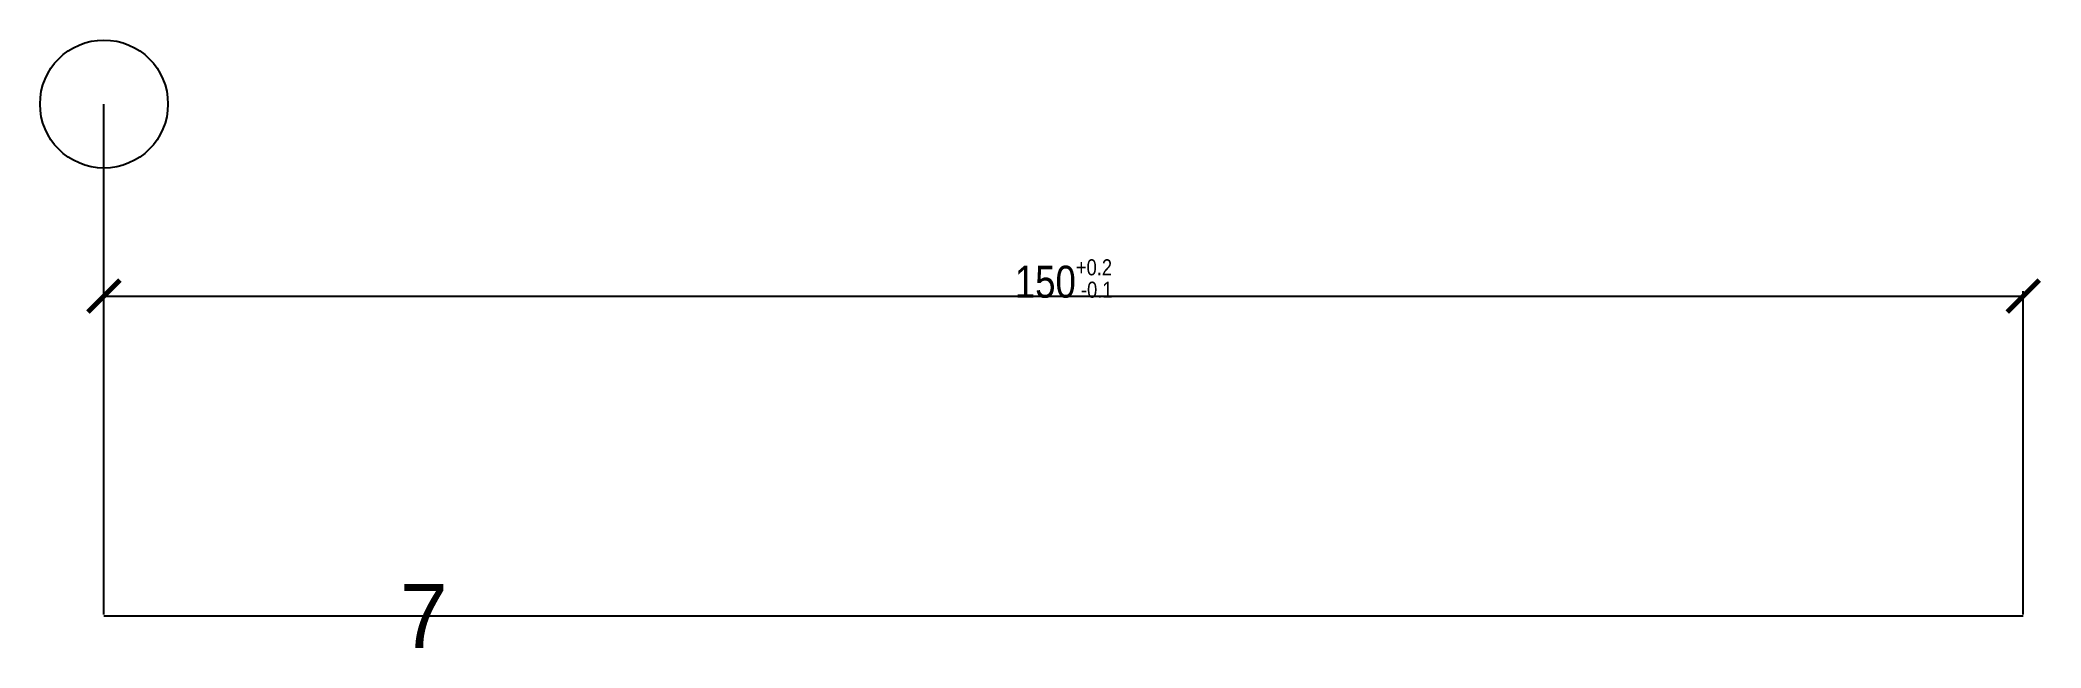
# Model space of a CAD drawing. Header units: millimetres. Extents: x -30 to 126, y -2 to 45.
import ezdxf
from ezdxf.enums import TextEntityAlignment as Align

# ---------------------------------------------------------------- set-up
doc = ezdxf.new("R2010")
doc.units = ezdxf.units.MM
doc.styles.add('OpenSansCondensed-Light', font='OpenSansCondensed-Light.ttf')
doc.dimstyles.new('EZDXF', dxfattribs={"dimtxt": 0.25, "dimasz": 0.175, "dimexe": 0.375, "dimexo": 0.125, "dimgap": 0.1, "dimtad": 1, "dimlfac": 100, "dimzin": 12, "dimdsep": 46, "dimtxsty": 'OpenSansCondensed-Light', "dimblk": 'ARCHTICK', "dimcen": 2.5, "dimazin": 3, "dimtfac": 0.5, "dimtmove": 2, "dimatfit": 3})

# ---------------------------------------------------------------- blocks, each defined once
blk = doc.blocks.new('_ARCHTICK')
at = {"color": 0, "linetype": 'ByBlock', "const_width": 0.15}
blk.add_lwpolyline([(-0.5, -0.5), (0.5, 0.5)], dxfattribs=at)
blk = doc.blocks.new('*D1')
at = {"color": 0}
for p, q in [((-25, 0.12), (-25, 25.38)), ((125, 0.12), (125, 25.38)), ((-25, 25), (125, 25))]:
    blk.add_line(p, q, dxfattribs=at)
at = {"layer": 'Defpoints'}
for p in [(-25, 25), (-25, 0), (125, 0)]:
    blk.add_point(p, dxfattribs=at)
at = {"color": 0, "xscale": 2.5, "yscale": 2.5, "rotation": 180}
blk.add_blockref('_ARCHTICK', (-25, 25), dxfattribs=at)
at = {"color": 0, "xscale": 2.5, "yscale": 2.5}
blk.add_blockref('_ARCHTICK', (125, 25), dxfattribs=at)
at = {"color": 0, "insert": (50, 26.35), "char_height": 2.5, "attachment_point": 5, "style": 'OpenSansCondensed-Light'}
blk.add_mtext('\\A0;150{\\H0.50x;\\S+0.2^  -0.1;}', dxfattribs=at)

msp = doc.modelspace()

# ---------------------------------------------------------------- linework, layer by layer
for p, q in [((-25, 25), (-25, 40)), ((-25, 0), (125, 0))]:
    msp.add_line(p, q)
msp.add_circle((-25, 40), 5)

# ---------------------------------------------------------------- texts
msp.add_text('7', height=5).set_placement((0, 0), align=Align.MIDDLE_CENTER)

# ---------------------------------------------------------------- dimensions: what is measured, and where the dimension line sits
dim = msp.add_linear_dim(base=(-25, 25), p1=(-25, 0), p2=(125, 0), dimstyle='EZDXF', override={"dimscale": 1, "dimtxt": 2.5, "dimasz": 2.5, "dimdec": 2, "dimlfac": 1, "dimtol": 1, "dimtp": 0.2, "dimtm": 0.1, "dimtdec": 2})
dim.commit()
dim.dimension.update_dxf_attribs({"geometry": '*D1', "text_midpoint": (50, 26.35)})

doc.saveas('drawing.dxf')
